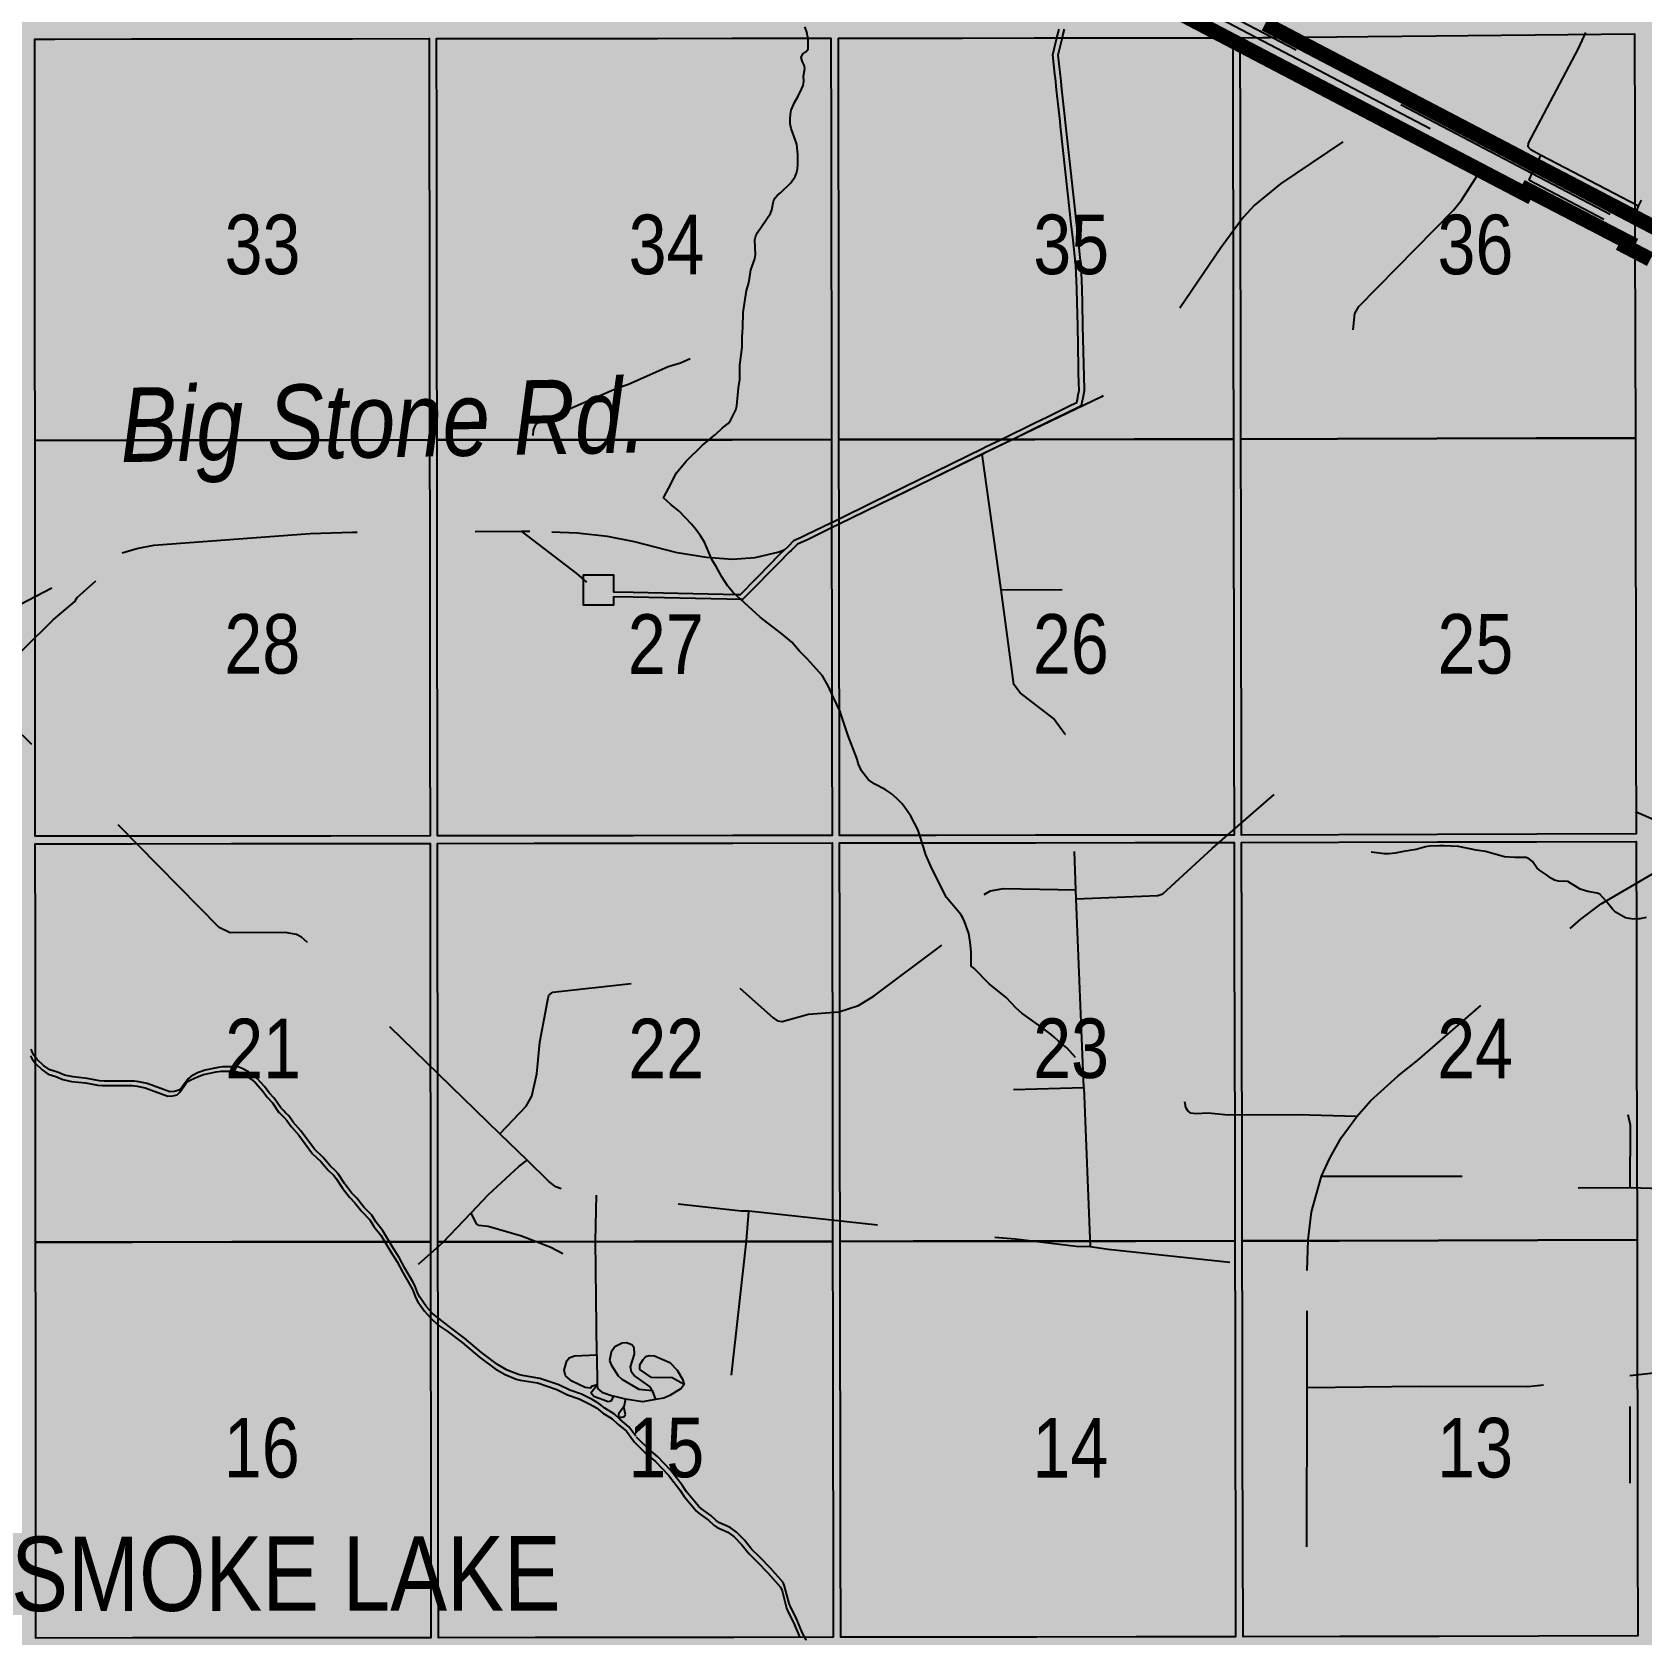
# Model space of a CAD drawing. Extents: x 403018 to 417191, y 6033193 to 6042673.
# Drawn here: x 414845.3 to 415061.7, y 6036727.6 to 6036943 of the extents above; entities that cross this region are included whole.
import ezdxf
from ezdxf.enums import TextEntityAlignment as Align

# ---------------------------------------------------------------- set-up
doc = ezdxf.new("R2010")
doc.units = 0
doc.header["$LTSCALE"] = 5
doc.linetypes.add('DASHED2', pattern=[9.525, 6.35, -3.175])
for name, color, linetype in [('L-TITLEDB-T', 4, 'Continuous'), ('Quarters', 8, 'Continuous'), ('RoadSeg', 57, 'DASHED2'), ('ROE', 35, 'Continuous'), ('ROUTE-MAP-HWY', 2, 'Continuous'), ('T-WATER', 160, 'Continuous'), ('T-WATER-H', 133, 'Continuous'), ('T-WATER-T', 170, 'Continuous')]:
    doc.layers.add(name, color=color, linetype=linetype)
doc.layers.add('ROUTE-MAP-BACKGROUND-H', color=7, linetype='Continuous', true_color=0xf0ebff)
doc.styles.add('120', font='ARIALN.TTF', dxfattribs={"height": 13})
doc.styles.add('80L', font='ARIALN.TTF', dxfattribs={"height": 10})
doc.styles.add('TXT', font='ARIALN.TTF', dxfattribs={"height": 0.2})

msp = doc.modelspace()

# ---------------------------------------------------------------- hatches: boundary and pattern name
at = {"layer": 'ROUTE-MAP-BACKGROUND-H'}
h = msp.add_hatch(color=256, dxfattribs=at)
h.dxf.hatch_style = 1
h.paths.add_polyline_path([(412923.423, 6037807.465), (416092.9, 6037807.465), (416092.9, 6035965.758), (412923.423, 6035965.758)])
at = {"layer": 'T-WATER-H'}
h = msp.add_hatch(color=256, dxfattribs=at)
h.dxf.hatch_style = 1
h.paths.add_polyline_path([(414935.276, 6036744.525), (414934.906, 6036744.851), (414933.26, 6036746.809), (414932.693, 6036747.717), (414931.138, 6036749.692), (414929.394, 6036751.501), (414928.214, 6036752.49), (414926.773, 6036753.935), (414926.442, 6036754.29), (414925.493, 6036755.567), (414924.334, 6036756.523), (414923.568, 6036757.241), (414922.255, 6036758.072), (414921.456, 6036758.702), (414920.579, 6036759.222), (414919.142, 6036759.92), (414917.568, 6036760.49), (414916.106, 6036761.194), (414913.544, 6036762.066), (414911.193, 6036762.435), (414910.655, 6036762.582), (414909.156, 6036763.176), (414907.824, 6036763.944), (414905.711, 6036765.536), (414903.393, 6036767.471), (414901.376, 6036769.014), (414899.127, 6036770.803), (414898.318, 6036771.698), (414897.403, 6036772.969), (414897.153, 6036773.454), (414896.729, 6036774.536), (414896.482, 6036775.02), (414895.403, 6036776.881), (414894.638, 6036778.332), (414893.771, 6036779.67), (414892.981, 6036781.02), (414892.442, 6036781.912), (414891.506, 6036783.096), (414890.933, 6036783.995), (414889.861, 6036785.094), (414888.943, 6036786.271), (414888.228, 6036787.024), (414887.281, 6036788.25), (414886.412, 6036789.553), (414886.084, 6036789.956), (414885.354, 6036790.649), (414884.363, 6036791.812), (414883.225, 6036792.86), (414881.4, 6036795.334), (414880.376, 6036796.522), (414879.778, 6036797.346), (414879.364, 6036797.769), (414879.103, 6036798.035), (414878.699, 6036798.42), (414877.814, 6036799.715), (414877.129, 6036800.451), (414876.531, 6036801.282), (414875.532, 6036802.379), (414875.174, 6036802.696), (414874.352, 6036803.279), (414873.439, 6036803.762), (414872.914, 6036803.924), (414872.341, 6036803.959), (414870.915, 6036803.95), (414870.269, 6036803.875), (414868.559, 6036803.481), (414867.517, 6036803.116), (414866.601, 6036802.641), (414866.246, 6036802.322), (414865.379, 6036801.109), (414864.999, 6036800.786), (414864.435, 6036800.637), (414863.78, 6036800.591), (414860.726, 6036801.707), (414859.609, 6036801.943), (414859.01, 6036802.036), (414854.98, 6036802.012), (414854.347, 6036802.064), (414852.663, 6036802.381), (414850.807, 6036802.583), (414849.638, 6036802.828), (414848.671, 6036803.223), (414847.641, 6036803.558), (414846.826, 6036804.129), (414845.956, 6036804.94), (414845.517, 6036805.521), (414845.289, 6036805.977), (414845.146, 6036806.309), (414844.948, 6036807.052), (414844.818, 6036807.718), (414844.625, 6036808.646), (414844.607, 6036809.98), (414844.524, 6036810.625), (414844.234, 6036811.778), (414843.872, 6036812.85), (414843.058, 6036814.905), (414842.081, 6036816.683), (414841.755, 6036817.088), (414840.251, 6036818.58), (414839.118, 6036819.577), (414838.42, 6036820.358), (414837.239, 6036821.353), (414836.392, 6036821.897), (414835.445, 6036822.346), (414834.899, 6036822.479), (414834.303, 6036822.558), (414833.632, 6036822.517), (414830.613, 6036821.988), (414828.997, 6036821.531), (414826.883, 6036820.777), (414825.078, 6036819.742), (414824.325, 6036819.087), (414823.002, 6036818.31), (414822.205, 6036817.746), (414821.055, 6036816.707), (414820.345, 6036815.964), (414818.803, 6036814.65), (414818.219, 6036814.073), (414817.071, 6036812.786), (414815.823, 6036811.185), (414814.831, 6036810.113), (414813.543, 6036808.482), (414813.079, 6036807.656), (414812.198, 6036806.331), (414809.778, 6036802.344), (414809.57, 6036801.882), (414809.158, 6036800.203), (414808.966, 6036799.716), (414808.271, 6036798.329), (414808.227, 6036798.178), (414808.133, 6036797.912), (414808.044, 6036797.645), (414807.223, 6036795.253), (414806.727, 6036794.287), (414806.103, 6036792.754), (414804.784, 6036789.285), (414804.334, 6036788.391), (414803.593, 6036786.369), (414802.747, 6036784.356), (414802.381, 6036782.685), (414801.843, 6036780.844), (414801.649, 6036779.943), (414801.539, 6036778.677), (414801.309, 6036777.541), (414801.069, 6036775.069), (414801.059, 6036774.384), (414801.129, 6036773.751), (414801.18, 6036773.606), (414801.583, 6036772.814), (414802.246, 6036772.056), (414802.981, 6036770.691), (414803.377, 6036770.417), (414803.882, 6036770.248), (414804.486, 6036770.16), (414806.34, 6036770.382), (414807.001, 6036770.373), (414807.461, 6036770.139), (414807.878, 6036769.838), (414808.179, 6036769.449), (414809.293, 6036767.707), (414810.476, 6036766.147), (414810.775, 6036765.764), (414811.479, 6036765.024), (414811.865, 6036764.698), (414812.185, 6036764.297), (414812.433, 6036763.865), (414812.601, 6036763.311), (414812.692, 6036762.678), (414812.769, 6036761.33), (414812.96, 6036760.814), (414813.202, 6036760.352), (414814.274, 6036758.669), (414815.26, 6036756.842), (414815.615, 6036755.788), (414816.009, 6036754.081), (414816.213, 6036753.537), (414816.464, 6036753.071), (414817.72, 6036751.553), (414817.97, 6036751.099), (414818.32, 6036750.186), (414818.33, 6036750.159), (414818.583, 6036749.587), (414818.991, 6036748.569), (414819.682, 6036746.435), (414819.836, 6036745.886), (414820.03, 6036744.679), (414820.086, 6036742.012), (414819.962, 6036740.794), (414819.86, 6036737.527), (414819.701, 6036736.347), (414819.62, 6036735.099), (414819.615, 6036732.421), (414819.791, 6036731.88), (414820.214, 6036730.892), (414820.46, 6036730.447), (414821.149, 6036729.725), (414821.921, 6036729.156), (414822.629, 6036728.469), (414823.829, 6036727.64), (414825.279, 6036726.638), (414826.329, 6036725.911), (414828.516, 6036724.564), (414830.806, 6036723.359), (414832.199, 6036722.712), (414832.682, 6036722.528), (414835.395, 6036721.779), (414836.889, 6036721.224), (414838.469, 6036720.789), (414839.443, 6036720.397), (414840.285, 6036719.857), (414840.535, 6036719.433), (414840.622, 6036718.803), (414840.715, 6036716.791), (414840.865, 6036715.502), (414841.233, 6036714.514), (414842.202, 6036712.716), (414842.836, 6036711.978), (414844.036, 6036711.05), (414844.881, 6036710.561), (414845.115, 6036710.458), (414846.121, 6036710.013), (414847.36, 6036709.616), (414848.489, 6036708.954), (414850.818, 6036707.894), (414852.398, 6036707.415), (414852.895, 6036707.182), (414854.531, 6036706.032), (414855.219, 6036705.356), (414856.374, 6036704.374), (414857.032, 6036703.643), (414857.426, 6036703.298), (414857.863, 6036703.017), (414859.285, 6036702.43), (414860.478, 6036702.232), (414861.162, 6036702.217), (414861.79, 6036702.284), (414866.314, 6036703.471), (414866.826, 6036703.709), (414867.616, 6036704.311), (414868.051, 6036704.574), (414868.54, 6036704.782), (414870.754, 6036705.523), (414871.22, 6036705.755), (414872.525, 6036706.657), (414873.378, 6036707.199), (414873.875, 6036707.418), (414874.979, 6036707.776), (414876.177, 6036708.028), (414876.801, 6036708.1), (414878.853, 6036708.209), (414881.008, 6036708.862), (414881.627, 6036708.97), (414882.271, 6036709.026), (414882.886, 6036708.983), (414883.933, 6036708.687), (414884.521, 6036708.583), (414885.136, 6036708.59), (414885.659, 6036708.797), (414887.981, 6036710.011), (414888.42, 6036710.278), (414889.638, 6036711.215), (414890.536, 6036711.741), (414891.044, 6036711.935), (414891.681, 6036712.02), (414892.988, 6036712.777), (414893.95, 6036713.202), (414894.848, 6036713.708), (414895.683, 6036714.257), (414896.051, 6036714.57), (414897.125, 6036715.691), (414897.56, 6036715.962), (414899.238, 6036716.759), (414899.52, 6036716.893), (414899.938, 6036717.214), (414900.241, 6036717.561), (414900.898, 6036718.312), (414901.194, 6036718.726), (414902.169, 6036720.545), (414902.388, 6036721.029), (414902.698, 6036722.089), (414902.928, 6036722.545), (414903.564, 6036723.306), (414903.929, 6036723.634), (414904.367, 6036723.928), (414904.863, 6036724.167), (414905.866, 6036724.542), (414908.78, 6036725.19), (414909.363, 6036725.346), (414910.414, 6036725.737), (414911.083, 6036725.774), (414911.685, 6036725.681), (414912.219, 6036725.504), (414912.694, 6036725.272), (414914.054, 6036724.449), (414915.239, 6036723.517), (414916.255, 6036722.446), (414916.635, 6036722.115), (414917.058, 6036721.849), (414920.136, 6036720.792), (414922.829, 6036719.997), (414923.031, 6036719.484), (414922.803, 6036719.023), (414921.381, 6036717.689), (414920.78, 6036716.902), (414920.313, 6036715.995), (414919.96, 6036714.994), (414919.803, 6036714.44), (414919.714, 6036713.2), (414919.805, 6036709.739), (414920.128, 6036705.697), (414920.283, 6036700.859), (414920.357, 6036700.174), (414920.386, 6036700.028), (414920.831, 6036697.777), (414921.69, 6036695.77), (414922.001, 6036695.401), (414922.827, 6036694.829), (414923.934, 6036694.232), (414924.652, 6036693.812), (414925.952, 6036692.296), (414926.689, 6036691.217), (414927.103, 6036690.69), (414927.464, 6036690.38), (414927.906, 6036690.112), (414929.927, 6036689.394), (414930.509, 6036689.28), (414931.117, 6036689.231), (414932.493, 6036689.285), (414933.12, 6036689.379), (414933.688, 6036689.513), (414935.288, 6036690.047), (414936.828, 6036690.717), (414937.75, 6036691.262), (414938.918, 6036692.184), (414941.142, 6036693.502), (414942.765, 6036694.063), (414944.588, 6036694.435), (414946.788, 6036695.164), (414947.211, 6036695.435), (414947.504, 6036695.861), (414948.265, 6036697.848), (414948.399, 6036698.385), (414948.421, 6036699.063), (414948.362, 6036699.725), (414948.31, 6036700.084), (414947.912, 6036702.811), (414947.981, 6036703.414), (414948.222, 6036703.853), (414948.588, 6036704.198), (414949.033, 6036704.471), (414949.475, 6036704.616), (414950.043, 6036704.621), (414950.625, 6036704.553), (414951.155, 6036704.418), (414953.391, 6036702.844), (414955.971, 6036701.007), (414957.382, 6036700.376), (414957.753, 6036700.103), (414958.528, 6036699.485), (414959.202, 6036698.756), (414960.339, 6036697.132), (414961.295, 6036696.003), (414962.361, 6036694.207), (414962.96, 6036693.373), (414963.688, 6036691.997), (414964.218, 6036691.143), (414964.645, 6036690.189), (414964.947, 6036689.284), (414965.103, 6036688.511), (414965.245, 6036686.504), (414965.343, 6036685.881), (414965.775, 6036684.255), (414966.543, 6036682.192), (414967.297, 6036680.769), (414967.973, 6036679.283), (414968.995, 6036677.45), (414969.566, 6036676.568), (414970.188, 6036675.777), (414970.695, 6036674.874), (414971.779, 6036673.339), (414972.12, 6036672.855), (414973.512, 6036671.462), (414973.862, 6036671.13), (414974.68, 6036670.562), (414975.036, 6036670.236), (414976.6, 6036668.361), (414977.979, 6036666.958), (414978.279, 6036666.566), (414978.998, 6036665.93), (414979.476, 6036665.008), (414980.285, 6036662.277), (414980.781, 6036661.055), (414980.781, 6036661.055), (414981.072, 6036661.615), (414980.893, 6036662.037), (414980.653, 6036662.593), (414979.875, 6036665.354), (414979.387, 6036666.262), (414979.1, 6036666.673), (414978.424, 6036667.364), (414977.979, 6036667.615), (414977.639, 6036667.953), (414976.741, 6036669.138), (414975.09, 6036670.924), (414973.917, 6036671.784), (414972.861, 6036672.813), (414972.513, 6036673.339), (414971.219, 6036675.381), (414970.231, 6036677.188), (414968.786, 6036679.171), (414968.192, 6036680.723), (414967.47, 6036682.086), (414966.265, 6036685.197), (414966.14, 6036685.793), (414965.936, 6036689.021), (414965.762, 6036689.649), (414965.564, 6036690.133), (414965.328, 6036690.597), (414964.291, 6036692.258), (414963.86, 6036693.176), (414962.474, 6036695.205), (414961.724, 6036696.626), (414960.328, 6036698.759), (414960.033, 6036699.151), (414959.316, 6036699.839), (414959.003, 6036700.106), (414958.53, 6036700.466), (414957.253, 6036701.232), (414956.874, 6036701.523), (414955.549, 6036702.225), (414954.395, 6036703.003), (414953.54, 6036703.61), (414953.388, 6036703.824), (414953.034, 6036704.481), (414952.842, 6036704.997), (414952.783, 6036705.76), (414953.038, 6036707.049), (414953.379, 6036707.564), (414953.939, 6036708.41), (414954.381, 6036708.97), (414954.981, 6036709.588), (414955.57, 6036710.363), (414956.301, 6036711.105), (414956.596, 6036711.488), (414957.162, 6036712.982), (414957.656, 6036713.868), (414957.716, 6036714.483), (414957.522, 6036715.014), (414956.725, 6036716.394), (414955.853, 6036717.644), (414955.058, 6036718.967), (414954.354, 6036719.931), (414953.843, 6036720.572), (414953.347, 6036721.093), (414951.569, 6036723.405), (414951.044, 6036724.383), (414950.708, 6036724.723), (414950.428, 6036725.118), (414950.198, 6036725.572), (414949.325, 6036726.898), (414948.819, 6036727.882), (414947.997, 6036729.862), (414947.273, 6036731.259), (414947.063, 6036731.822), (414946.447, 6036734.136), (414946.228, 6036734.615), (414944.525, 6036736.552), (414943.106, 6036738.038), (414942.009, 6036739.095), (414941.043, 6036740.323), (414939.995, 6036741.41), (414939.13, 6036742.022), (414937.701, 6036742.647), (414937.245, 6036742.947), (414936.529, 6036743.612)])

# ---------------------------------------------------------------- linework, layer by layer
at = {"layer": 'Quarters'}
for points in [[(415020.795, 6036888.36), (415007.788, 6036888.325), (415007.765, 6036901.714), (415007.741, 6036915.104), (415007.718, 6036928.694), (415007.695, 6036942.285), (415010.724, 6036942.314), (415011.728, 6036942.323), (415020.696, 6036942.408), (415024.845, 6036942.447), (415034.032, 6036942.534), (415038.3, 6036942.574), (415047.367, 6036942.659), (415051.753, 6036942.701), (415060.703, 6036942.785), (415060.732, 6036929.017), (415060.761, 6036915.249), (415060.79, 6036901.859), (415060.818, 6036888.47), (415047.477, 6036888.433), (415034.136, 6036888.397), (415020.795, 6036888.36)], [(414858.679, 6036888.168), (414845.668, 6036888.154), (414845.657, 6036901.543), (414845.647, 6036914.932), (414845.637, 6036928.519), (414845.627, 6036942.106), (414847.318, 6036942.108), (414848.322, 6036942.109), (414858.633, 6036942.119), (414861.437, 6036942.122), (414871.975, 6036942.133), (414874.887, 6036942.136), (414885.317, 6036942.147), (414888.337, 6036942.15), (414898.659, 6036942.161), (414898.673, 6036928.574), (414898.688, 6036914.987), (414898.702, 6036901.598), (414898.717, 6036888.208), (414885.371, 6036888.195), (414872.025, 6036888.181), (414858.679, 6036888.168)], [(414952.731, 6036901.654), (414952.75, 6036888.265), (414939.409, 6036888.251), (414926.068, 6036888.236), (414912.727, 6036888.223), (414899.721, 6036888.209), (414899.707, 6036901.599), (414899.692, 6036914.988), (414899.678, 6036928.575), (414899.663, 6036942.162), (414901.786, 6036942.164), (414902.791, 6036942.165), (414912.665, 6036942.176), (414915.906, 6036942.179), (414926.001, 6036942.19), (414929.356, 6036942.193), (414939.338, 6036942.204), (414942.806, 6036942.208), (414952.674, 6036942.218), (414952.693, 6036928.631), (414952.712, 6036915.044), (414952.731, 6036901.654)], [(415006.761, 6036901.711), (415006.784, 6036888.322), (414993.443, 6036888.308), (414980.102, 6036888.294), (414966.761, 6036888.28), (414953.755, 6036888.266), (414953.735, 6036901.655), (414953.716, 6036915.045), (414953.698, 6036928.632), (414953.679, 6036942.219), (414956.256, 6036942.222), (414957.26, 6036942.223), (414966.68, 6036942.233), (414970.375, 6036942.237), (414980.017, 6036942.247), (414983.825, 6036942.251), (414993.354, 6036942.262), (414997.274, 6036942.266), (415006.69, 6036942.276), (415006.714, 6036928.688), (415006.737, 6036915.101), (415006.761, 6036901.711)], [(414898.76, 6036848.04), (414898.774, 6036834.986), (414885.424, 6036834.973), (414872.073, 6036834.96), (414858.723, 6036834.947), (414845.708, 6036834.934), (414845.698, 6036847.988), (414845.688, 6036861.377), (414845.678, 6036874.766), (414845.668, 6036888.154), (414858.679, 6036888.168), (414872.025, 6036888.181), (414885.371, 6036888.195), (414898.717, 6036888.208), (414898.731, 6036874.819), (414898.745, 6036861.43), (414898.76, 6036848.04)], [(414952.807, 6036848.096), (414952.826, 6036835.042), (414948.52, 6036835.037), (414939.48, 6036835.028), (414926.134, 6036835.014), (414912.789, 6036835), (414899.778, 6036834.987), (414899.764, 6036848.041), (414899.75, 6036861.431), (414899.735, 6036874.82), (414899.721, 6036888.209), (414912.727, 6036888.223), (414926.068, 6036888.236), (414939.409, 6036888.251), (414952.75, 6036888.265), (414952.769, 6036874.875), (414952.788, 6036861.486), (414952.807, 6036848.096)], [(415006.855, 6036848.153), (415006.878, 6036835.099), (414993.532, 6036835.085), (414980.187, 6036835.071), (414966.841, 6036835.056), (414953.83, 6036835.043), (414953.811, 6036848.097), (414953.792, 6036861.487), (414953.773, 6036874.876), (414953.755, 6036888.266), (414966.761, 6036888.28), (414980.102, 6036888.294), (414993.443, 6036888.308), (415006.784, 6036888.322), (415006.808, 6036874.932), (415006.831, 6036861.543), (415006.855, 6036848.153)], [(415020.893, 6036835.137), (415007.882, 6036835.101), (415007.859, 6036848.156), (415007.836, 6036861.546), (415007.812, 6036874.935), (415007.788, 6036888.325), (415020.795, 6036888.36), (415034.136, 6036888.397), (415047.477, 6036888.433), (415060.818, 6036888.47), (415060.846, 6036875.08), (415060.875, 6036861.69), (415060.903, 6036848.301), (415060.93, 6036835.246), (415047.585, 6036835.21), (415034.239, 6036835.173), (415020.893, 6036835.137)], [(414898.818, 6036793.814), (414898.832, 6036780.425), (414885.478, 6036780.412), (414872.123, 6036780.399), (414858.769, 6036780.386), (414845.749, 6036780.374), (414845.739, 6036793.763), (414845.729, 6036807.152), (414845.719, 6036820.541), (414845.709, 6036833.929), (414858.724, 6036833.942), (414872.074, 6036833.955), (414885.425, 6036833.969), (414898.775, 6036833.982), (414898.789, 6036820.593), (414898.804, 6036807.203), (414898.818, 6036793.814)], [(414952.884, 6036793.869), (414952.903, 6036780.48), (414939.553, 6036780.466), (414926.202, 6036780.452), (414912.852, 6036780.439), (414899.837, 6036780.426), (414899.822, 6036793.815), (414899.808, 6036807.204), (414899.793, 6036820.594), (414899.779, 6036833.983), (414912.79, 6036833.996), (414926.135, 6036834.009), (414939.481, 6036834.023), (414952.827, 6036834.037), (414952.846, 6036820.648), (414952.865, 6036807.259), (414952.884, 6036793.869)], [(415006.951, 6036793.926), (415006.974, 6036780.536), (414993.624, 6036780.522), (414980.273, 6036780.508), (414966.923, 6036780.494), (414963.714, 6036780.49), (414953.907, 6036780.481), (414953.888, 6036793.87), (414953.869, 6036807.26), (414953.85, 6036820.649), (414953.831, 6036834.039), (414966.842, 6036834.052), (414980.188, 6036834.066), (414993.534, 6036834.08), (415006.88, 6036834.094), (415006.903, 6036820.705), (415006.927, 6036807.315), (415006.951, 6036793.926)], [(415020.994, 6036780.574), (415007.979, 6036780.539), (415007.955, 6036793.928), (415007.931, 6036807.318), (415007.908, 6036820.708), (415007.884, 6036834.097), (415020.895, 6036834.133), (415034.241, 6036834.169), (415047.587, 6036834.205), (415060.932, 6036834.242), (415060.961, 6036820.852), (415060.989, 6036807.462), (415061.017, 6036794.073), (415061.046, 6036780.683), (415047.695, 6036780.647), (415034.345, 6036780.611), (415020.994, 6036780.574)], [(415007.045, 6036740.368), (415007.068, 6036727.313), (414993.713, 6036727.299), (414980.358, 6036727.285), (414967.003, 6036727.271), (414953.983, 6036727.258), (414953.964, 6036740.312), (414953.945, 6036753.702), (414953.926, 6036767.091), (414953.907, 6036780.481), (414963.714, 6036780.49), (414966.923, 6036780.494), (414980.273, 6036780.508), (414993.624, 6036780.522), (415006.974, 6036780.536), (415006.998, 6036767.147), (415007.022, 6036753.757), (415007.045, 6036740.368)], [(415021.093, 6036727.351), (415008.073, 6036727.316), (415008.05, 6036740.37), (415008.026, 6036753.76), (415008.002, 6036767.149), (415007.979, 6036780.539), (415020.994, 6036780.574), (415034.345, 6036780.611), (415047.695, 6036780.647), (415061.046, 6036780.683), (415061.074, 6036767.294), (415061.102, 6036753.904), (415061.13, 6036740.514), (415061.158, 6036727.46), (415047.803, 6036727.423), (415034.448, 6036727.387), (415021.093, 6036727.351)], [(414898.875, 6036740.256), (414898.889, 6036727.202), (414885.531, 6036727.19), (414872.172, 6036727.178), (414858.813, 6036727.165), (414845.79, 6036727.153), (414845.78, 6036740.207), (414845.77, 6036753.596), (414845.76, 6036766.985), (414845.749, 6036780.374), (414858.769, 6036780.386), (414872.123, 6036780.399), (414885.478, 6036780.412), (414898.832, 6036780.425), (414898.847, 6036767.035), (414898.861, 6036753.646), (414898.875, 6036740.256)], [(414952.96, 6036740.311), (414952.979, 6036727.257), (414939.623, 6036727.243), (414926.268, 6036727.229), (414912.914, 6036727.216), (414899.894, 6036727.203), (414899.88, 6036740.258), (414899.865, 6036753.647), (414899.851, 6036767.036), (414899.837, 6036780.426), (414912.852, 6036780.439), (414926.202, 6036780.452), (414939.553, 6036780.466), (414952.903, 6036780.48), (414952.922, 6036767.09), (414952.941, 6036753.701), (414952.96, 6036740.311)]]:
    msp.add_lwpolyline(points, close=True, dxfattribs=at)
at = {"layer": 'RoadSeg'}
for p, q in [((415061.235, 6036919.662), (415061.667, 6036920.427)), ((414975.554, 6036868.046), (414972.99, 6036886.295)), ((414925.037, 6036759.289), (414923.439, 6036759.655))]:
    msp.add_line(p, q, dxfattribs=at)
at = {"layer": 'RoadSeg', "flags": 128}
for points in [[(414864.036, 6037096.554), (414904.33, 6037032.656), (414905.654, 6037033.483), (414909.105, 6037028.005), (414909.639, 6037027.179), (414910.197, 6037026.357), (414910.873, 6037025.431), (414911.656, 6037024.463), (414912.379, 6037023.619), (414913.205, 6037022.74), (414914.177, 6037021.796), (414915.208, 6037020.814), (414975.961, 6036962.752), (414976.814, 6036961.952), (414977.584, 6036961.247), (414978.321, 6036960.62), (414979.082, 6036960.023), (414979.87, 6036959.452), (414980.805, 6036958.826), (414981.655, 6036958.295), (414982.52, 6036957.791), (414983.652, 6036957.177), (414984.564, 6036956.691), (414987.946, 6036954.923), (415046.924, 6036924.071), (415136.434, 6036877.336), (415152.378, 6036868.95), (415185.66, 6036851.558), (415192.405, 6036848.032), (415193.279, 6036847.572), (415194.098, 6036847.123), (415194.829, 6036846.695), (415195.652, 6036846.188), (415196.501, 6036845.641), (415264.19, 6036800.73), (415263.34, 6036799.341), (415276.432, 6036790.655), (415275.853, 6036789.858)], [(414831.034, 6037049.084), (414830.799, 6037050.231), (414831.065, 6037056.558), (414830.932, 6037058.922), (414827.735, 6037065.549), (414826.902, 6037066.614), (414825.87, 6037067.48), (414818.777, 6037072.209), (414815.98, 6037074.939), (414815.514, 6037075.672), (414813.816, 6037081), (414811.851, 6037085.295), (414813.816, 6037081), (414815.514, 6037075.672), (414815.98, 6037074.939), (414818.777, 6037072.209), (414825.87, 6037067.48), (414826.902, 6037066.614), (414827.735, 6037065.549), (414830.932, 6037058.922), (414831.065, 6037056.558), (414830.799, 6037050.231), (414831.065, 6037048.932), (414831.897, 6037047.467), (414840.322, 6037035.079), (414843.22, 6037031.283), (414844.552, 6037030.251), (414845.883, 6037029.718), (414847.082, 6037029.818), (414849.18, 6037030.317), (414850.446, 6037030.184), (414853.775, 6037028.286), (414855.074, 6037027.953), (414877.152, 6037028.386), (414877.752, 6037028.785), (414878.185, 6037029.385), (414884.445, 6037043.937), (414886.31, 6037047.666), (414886.743, 6037048.866), (414887.076, 6037051.03), (414887.409, 6037052.029), (414887.742, 6037052.595), (414888.541, 6037052.928), (414889.44, 6037052.595), (414890.472, 6037051.329), (414902.427, 6037032.315), (414902.893, 6037032.016), (414903.559, 6037032.149), (414904.33, 6037032.656), (414906.818, 6037028.688), (414907.501, 6037027.631), (414908.177, 6037026.633), (414908.941, 6037025.548), (414909.635, 6037024.622), (414910.444, 6037023.614), (414911.279, 6037022.63), (414912.061, 6037021.767), (414912.953, 6037020.844), (414913.905, 6037019.901), (414914.847, 6037018.994), (414970.985, 6036965.34), (414971.914, 6036964.462), (414972.748, 6036963.688), (414973.641, 6036962.886), (414974.517, 6036962.134), (414975.432, 6036961.387), (414976.361, 6036960.662), (414977.339, 6036959.932), (414978.21, 6036959.316), (414979.229, 6036958.636), (414980.256, 6036957.985), (414981.479, 6036957.242), (414982.639, 6036956.588), (414983.756, 6036955.99), (414984.884, 6036955.393), (414987.459, 6036954.045), (415046.482, 6036923.161), (415045.817, 6036921.893), (415046.316, 6036921.526), (415058.571, 6036915.033)], [(415048.081, 6036926.488), (415046.749, 6036927.22), (415046.416, 6036927.62), (415046.449, 6036928.119), (415053.176, 6036940.84), (415054.142, 6036942.971)], [(415022.873, 6036903.012), (415023.106, 6036905.209), (415023.639, 6036906.142), (415036.36, 6036919.095), (415037.458, 6036920.427), (415039.689, 6036923.924), (415027.935, 6036930.051), (415027.002, 6036930.317), (415025.537, 6036930.417), (415023.739, 6036929.818), (415013.116, 6036922.625), (415009.619, 6036919.794), (415008.088, 6036918.096), (415005.091, 6036914.034), (414994.635, 6036898.649), (414993.169, 6036896.918), (414992.304, 6036896.152), (414991.371, 6036895.386), (414989.04, 6036894.02), (414972.99, 6036886.295), (414948.048, 6036874.007), (414945.684, 6036873.108), (414942.453, 6036872.375), (414939.456, 6036872.142), (414935.96, 6036872.409), (414931.997, 6036873.041), (414926.27, 6036874.507), (414922.64, 6036875.239), (414918.544, 6036875.672), (414912.184, 6036875.938), (414912.017, 6036877.204), (414912.051, 6036879.302), (414912.384, 6036885.829), (414912.683, 6036889.525), (414912.983, 6036890.291), (414913.482, 6036890.657), (414923.872, 6036895.186), (414925.437, 6036895.719), (414930.799, 6036898.083), (414932.43, 6036898.582), (414933.762, 6036899.182)], [(415060.635, 6036917.897), (415061.235, 6036919.662), (415048.081, 6036926.488), (415047.548, 6036925.256), (415046.924, 6036924.071), (415046.482, 6036923.161), (415151.978, 6036868.036), (415152.378, 6036868.95), (415152.791, 6036869.628), (415152.988, 6036869.981), (415153.285, 6036870.557), (415154.353, 6036872.651), (415155.316, 6036874.485), (415158.112, 6036872.994), (415159.52, 6036872.278), (415163.255, 6036870.286), (415169.238, 6036867.16), (415170.996, 6036866.237), (415170.889, 6036866.062), (415169.945, 6036864.288), (415169.067, 6036862.743), (415168.871, 6036862.436), (415161.256, 6036866.438), (415157.572, 6036868.352), (415153.659, 6036870.384), (415153.285, 6036870.557), (415152.936, 6036870.694), (415152.51, 6036870.882), (415152.301, 6036870.987), (415152.008, 6036871.171)], [(415039.689, 6036923.924), (415043.885, 6036921.759), (415044.917, 6036921.36), (415045.35, 6036921.46), (415045.817, 6036921.893)], [(414857.405, 6036873.041), (414859.37, 6036873.641), (414861.634, 6036874.074), (414882.647, 6036875.639), (414888.341, 6036875.805), (414911.085, 6036875.939), (414912.184, 6036875.938)], [(414919.843, 6036869.079), (414918.511, 6036870.277), (414911.085, 6036875.939)], [(414939.323, 6036762.485), (414941.321, 6036780.567), (414941.621, 6036784.563), (414940.622, 6036784.563), (414921.141, 6036786.695), (414917.212, 6036787.261), (414915.68, 6036787.794), (414914.748, 6036788.526), (414911.851, 6036791.39), (414908.154, 6036794.92), (414889.773, 6036812.835), (414882.58, 6036820.461), (414881.481, 6036821.36), (414880.815, 6036821.726), (414879.317, 6036821.992), (414871.891, 6036821.959), (414870.425, 6036822.692), (414854.908, 6036838.443), (414853.276, 6036840.008), (414849.58, 6036843.005), (414838.125, 6036854.227), (414848.115, 6036864.017), (414851.012, 6036866.515), (414851.345, 6036867.047), (414857.072, 6036872.209), (414857.405, 6036873.041), (414854.908, 6036871.909), (414831.398, 6036859.688), (414814.715, 6036851.363), (414796.832, 6036843.671), (414794.735, 6036842.638), (414792.437, 6036841.207), (414775.587, 6036830.551), (414771.058, 6036827.787), (414770.559, 6036827.72), (414761.834, 6036822.159), (414756.44, 6036818.196), (414749.347, 6036812.569), (414747.515, 6036810.87), (414739.89, 6036805.01), (414730.699, 6036798.05), (414728.268, 6036795.786), (414725.371, 6036792.122), (414719.577, 6036783.964), (414717.279, 6036781.566), (414706.556, 6036773.041), (414699.23, 6036767.414), (414697.332, 6036766.182), (414694.968, 6036765.216), (414691.272, 6036764.184), (414681.848, 6036761.919), (414678.185, 6036760.887), (414667.262, 6036758.523), (414665.864, 6036757.99), (414665.231, 6036757.857), (414663.333, 6036756.957), (414660.935, 6036754.66), (414659.803, 6036753.328), (414656.573, 6036749.165), (414655.607, 6036747.467), (414650.579, 6036733.481), (414649.547, 6036728.686), (414649.014, 6036723.791), (414644.951, 6036708.107), (414643.752, 6036704.743), (414642.321, 6036702.545), (414639.723, 6036700.081), (414622.507, 6036687.061), (414618.578, 6036683.864), (414617.212, 6036682.599), (414616.047, 6036681.167), (414615.448, 6036680.201), (414614.682, 6036678.436), (414609.287, 6036661.653), (414608.088, 6036659.189), (414606.057, 6036656.925), (414605.358, 6036656.392), (414601.794, 6036654.327), (414599.697, 6036653.295), (414592.704, 6036649.232), (414585.511, 6036645.436), (414582.314, 6036643.405), (414579.55, 6036640.707), (414579.284, 6036640.641), (414578.451, 6036639.575), (414576.187, 6036637.677), (414575.354, 6036636.678), (414572.69, 6036636.678)], [(414986.676, 6036801.147), (414985.644, 6036826.521), (414985.577, 6036827.753), (414984.911, 6036846.768), (414984.178, 6036848.633), (414982.613, 6036850.764), (414978.118, 6036854.227), (414977.252, 6036855.359), (414975.554, 6036868.046), (414983.779, 6036868.113)], [(414985.644, 6036826.521), (414996.633, 6036826.988), (414997.298, 6036827.221), (415003.925, 6036833.315), (415016.38, 6036844.104), (415017.012, 6036844.37)], [(415018.644, 6036789.225), (415019.743, 6036791.656), (415021.275, 6036794.387), (415023.372, 6036797.284), (415025.204, 6036799.382), (415028.934, 6036802.712), (415031.531, 6036804.81), (415053.476, 6036823.791), (415056.206, 6036825.855), (415070.192, 6036834.014), (415066.063, 6036835.945), (415056.273, 6036840.174), (415055.141, 6036840.541), (415054.375, 6036840.607), (415053.276, 6036840.374), (415049.08, 6036838.376)], [(414973.256, 6036827.121), (414974.122, 6036827.62), (414975.887, 6036827.92), (414985.577, 6036827.753)], [(414908.154, 6036794.92), (414911.684, 6036798.649), (414912.483, 6036800.014), (414913.116, 6036803.012), (414913.549, 6036807.274), (414914.548, 6036812.735), (414914.748, 6036813.568), (414915.281, 6036814), (414932.364, 6036815.832), (414934.828, 6036816.431), (414936.193, 6036817.131), (414936.926, 6036817.297), (414938.091, 6036816.598), (414944.884, 6036810.537), (414945.484, 6036810.138), (414946.116, 6036810.038), (414949.646, 6036811.037), (414953.742, 6036811.337), (414956.373, 6036812.202), (414958.471, 6036813.468), (414967.595, 6036820.294)], [(414977.219, 6036800.914), (414986.676, 6036801.147), (414987.508, 6036779.735)], [(415023.372, 6036797.284), (415015.414, 6036797.484), (415006.056, 6036797.451), (415003.393, 6036797.717), (415001.728, 6036797.617), (415001.062, 6036797.717), (415000.662, 6036798.05), (415000.395, 6036798.483), (415000.262, 6036799.249)], [(415060.136, 6036787.727), (415060.169, 6036796.085), (415059.869, 6036797.484)], [(415060.069, 6036762.452), (415066.496, 6036763.185), (415068.894, 6036763.318), (415071.125, 6036763.218), (415072.057, 6036762.985), (415073.256, 6036763.385), (415074.288, 6036764.317), (415096.1, 6036793.021), (415097.199, 6036794.387), (415098.031, 6036795.053), (415099.796, 6036795.286), (415112.417, 6036795.319), (415114.415, 6036795.153), (415125.404, 6036788.926), (415126.503, 6036788.526), (415127.901, 6036788.293), (415128.201, 6036788.06)], [(414897.232, 6036777.404), (414900.495, 6036780.334), (414904.292, 6036784.33), (414906.656, 6036786.794), (414910.719, 6036790.557), (414911.851, 6036791.39)], [(415016.679, 6036776.571), (415016.846, 6036780.7), (415017.279, 6036784.43), (415018.644, 6036789.225), (415020.176, 6036789.225), (415042.82, 6036789.259), (415043.519, 6036789.159), (415046.316, 6036787.993), (415047.282, 6036787.793), (415052.776, 6036787.66), (415060.136, 6036787.727), (415064.365, 6036787.594), (415066.463, 6036787.76), (415071.391, 6036787.593), (415072.59, 6036788.925), (415072.756, 6036789.359), (415072.723, 6036790.058)], [(414921.208, 6036765.249), (414921.041, 6036780.534), (414921.141, 6036786.695)], [(414916.646, 6036778.802), (414915.014, 6036779.635), (414911.052, 6036781.167), (414906.589, 6036782.499), (414905.324, 6036782.599), (414905.024, 6036782.832), (414904.292, 6036784.33)], [(415003.659, 6036698.25), (415009.953, 6036703.311), (415010.652, 6036704.077), (415011.917, 6036706.541), (415012.783, 6036707.54), (415013.449, 6036708.007), (415016.712, 6036709.305), (415016.579, 6036714.4), (415016.713, 6036760.854), (415016.679, 6036776.571), (414989.939, 6036779.369), (414987.508, 6036779.735), (414985.644, 6036779.801), (414977.452, 6036780.767), (414970.359, 6036781.4), (414941.621, 6036784.563)], [(414928.634, 6036760.454), (414928.368, 6036760.92), (414926.203, 6036762.452), (414925.87, 6036762.885), (414925.737, 6036763.617), (414926.27, 6036765.316), (414926.236, 6036766.148), (414925.903, 6036766.581), (414925.204, 6036766.848), (414924.605, 6036766.814), (414923.606, 6036766.315), (414923.106, 6036765.583), (414922.906, 6036764.483), (414923.106, 6036763.884), (414924.072, 6036762.419), (414924.538, 6036761.953), (414926.836, 6036760.621), (414928.634, 6036760.454), (414929.067, 6036759.222)], [(414932.93, 6036761.22), (414931.331, 6036762.119), (414928.567, 6036762.186), (414927.002, 6036763.251), (414927.002, 6036763.884), (414927.435, 6036764.617), (414927.801, 6036764.983), (414928.234, 6036765.149), (414928.967, 6036765.116), (414931.032, 6036764.217), (414931.997, 6036763.151), (414932.73, 6036761.953), (414932.93, 6036761.22), (414932.53, 6036760.721), (414931.032, 6036759.755), (414930.199, 6036759.389), (414929.067, 6036759.222), (414927.335, 6036758.889), (414925.037, 6036759.289), (414924.838, 6036758.223), (414924.105, 6036757.291), (414924.105, 6036756.958), (414924.438, 6036756.791), (414924.871, 6036756.924), (414925.038, 6036757.224), (414924.838, 6036758.223)], [(415016.713, 6036760.854), (415031.864, 6036761.02), (415046.383, 6036760.954), (415060.069, 6036762.452), (415060.069, 6036747.966)]]:
    msp.add_lwpolyline(points, dxfattribs=at)
msp.add_lwpolyline([(414921.241, 6036761.187), (414920.487, 6036760.99), (414920.331, 6036760.729), (414919.615, 6036760.833), (414917.845, 6036761.686), (414916.979, 6036762.419), (414916.813, 6036763.152), (414917.179, 6036764.417), (414917.479, 6036764.816), (414918.178, 6036765.116), (414921.208, 6036765.249), (414921.241, 6036761.187), (414921.308, 6036760.687), (414921.874, 6036760.221), (414923.439, 6036759.655), (414923.073, 6036758.989), (414922.74, 6036758.922), (414920.775, 6036759.622), (414920.373, 6036760.123)], close=True, dxfattribs=at)
at = {"layer": 'ROE'}
msp.add_lwpolyline([(414984.03, 6036943.448), (414983.824, 6036942.598), (414983.74, 6036942.251), (414983.186, 6036939.958), (414983.567, 6036936.457), (414983.632, 6036935.861), (414983.686, 6036935.365), (414985.408, 6036919.567), (414985.504, 6036918.681), (414985.897, 6036915.078), (414986.156, 6036912.702), (414986.247, 6036911.864), (414986.266, 6036911.691), (414986.267, 6036911.664), (414986.31, 6036910.724), (414986.325, 6036910.392), (414986.349, 6036909.885), (414986.371, 6036909.385), (414986.374, 6036909.319), (414986.397, 6036908.817), (414986.421, 6036907.818), (414986.432, 6036907.318), (414986.446, 6036906.651), (414986.515, 6036903.552), (414986.707, 6036895.017), (414986.711, 6036894.834), (414986.615, 6036894.34), (414986.52, 6036893.849), (414986.48, 6036893.643), (414986.451, 6036893.486), (414986.406, 6036893.255), (414986.313, 6036892.779), (414985.931, 6036892.591), (414980.1, 6036889.743), (414977.127, 6036888.29), (414973.575, 6036886.555), (414973.26, 6036886.401), (414953.771, 6036876.879), (414952.767, 6036876.388), (414949.606, 6036874.844), (414948.155, 6036874.197), (414947.306, 6036873.36), (414947.061, 6036873.119), (414946.747, 6036872.81), (414946.669, 6036872.732), (414946.292, 6036872.349), (414946.238, 6036872.294), (414946.238, 6036872.294), (414940.798, 6036866.754), (414926.094, 6036867.075), (414923.46, 6036867.132), (414923.46, 6036866.882), (414923.461, 6036866.014), (414919.851, 6036866.01), (414919.404, 6036866.009), (414919.402, 6036866.65), (414919.402, 6036867.527), (414919.401, 6036868.049), (414919.4, 6036869.133), (414919.399, 6036869.984), (414919.399, 6036870.066), (414921.936, 6036870.069), (414923.46, 6036870.071), (414923.459, 6036869.058), (414923.459, 6036867.802), (414926.093, 6036867.744), (414940.182, 6036867.432), (414940.523, 6036867.424), (414944.741, 6036871.758), (414944.823, 6036871.842), (414945.065, 6036872.091), (414945.138, 6036872.166), (414945.867, 6036872.884), (414946.901, 6036873.902), (414947.736, 6036874.727), (414947.756, 6036874.739), (414948.043, 6036874.865), (414948.338, 6036874.99), (414948.397, 6036875.017), (414948.416, 6036875.026), (414949.316, 6036875.442), (414952.766, 6036877.097), (414953.07, 6036877.242), (414953.77, 6036877.592), (414958.205, 6036879.81), (414973.157, 6036887.121), (414973.472, 6036887.275), (414975.545, 6036888.289), (414980.098, 6036890.515), (414981.78, 6036891.337), (414982.229, 6036891.557), (414985.01, 6036892.917), (414985.722, 6036893.268), (414985.808, 6036893.697), (414985.855, 6036893.934), (414985.862, 6036893.968), (414985.878, 6036894.047), (414985.908, 6036894.197), (414985.928, 6036894.296), (414986.003, 6036894.669), (414986.029, 6036894.801), (414985.968, 6036897.132), (414985.967, 6036897.188), (414985.943, 6036898.118), (414985.942, 6036898.173), (414985.935, 6036898.758), (414985.919, 6036899.952), (414985.896, 6036901.769), (414985.885, 6036902.651), (414985.882, 6036902.865), (414985.882, 6036902.887), (414985.864, 6036903.535), (414985.783, 6036906.675), (414985.765, 6036907.342), (414985.752, 6036907.843), (414985.727, 6036908.795), (414985.725, 6036908.841), (414985.702, 6036909.344), (414985.679, 6036909.858), (414985.656, 6036910.365), (414985.641, 6036910.697), (414985.598, 6036911.639), (414985.223, 6036915.078), (414984.945, 6036917.625), (414984.849, 6036918.511), (414983.552, 6036930.411), (414983.48, 6036931.073), (414983.02, 6036935.293), (414982.966, 6036935.788), (414982.901, 6036936.383), (414982.858, 6036936.782), (414982.79, 6036937.403), (414982.507, 6036940.002), (414983.051, 6036942.251), (414983.339, 6036943.442)], dxfattribs=at)
at = {"layer": 'ROUTE-MAP-HWY', "const_width": 2}
for points in [[(415062.841, 6036912.487), (415061.77, 6036913.046), (415060.765, 6036913.571), (415060.219, 6036913.856), (415059.548, 6036914.206), (415059.86, 6036914.806), (415059.016, 6036915.244), (415046.899, 6036921.53), (415046.342, 6036921.819), (415046.033, 6036921.265), (415044.129, 6036922.261), (415043.684, 6036922.494), (415042.909, 6036922.899), (415042.466, 6036923.131), (415034.061, 6036927.529), (415030.395, 6036929.447), (415025.329, 6036932.096), (415025.105, 6036932.214), (415020.769, 6036934.481), (415020.576, 6036934.582), (415014.213, 6036937.91), (415007.696, 6036941.318), (415006.691, 6036941.844), (415005.868, 6036942.275), (415003.295, 6036943.62), (414999.693, 6036945.504)], [(415011.044, 6036944.147), (415011.725, 6036943.79), (415011.916, 6036943.691), (415014.481, 6036942.349), (415016.094, 6036941.506), (415032.341, 6036933.009), (415034.052, 6036932.113), (415043.807, 6036927.009), (415044.338, 6036926.73), (415044.784, 6036926.498), (415045.074, 6036926.344), (415045.666, 6036926.03), (415046.108, 6036925.796), (415046.314, 6036925.687), (415046.496, 6036925.59), (415046.684, 6036925.49), (415046.781, 6036925.439), (415047.038, 6036925.303), (415047.153, 6036925.244), (415047.939, 6036924.844), (415048.473, 6036924.567), (415048.473, 6036924.567), (415056.038, 6036920.617), (415056.215, 6036920.524), (415059.778, 6036918.664), (415059.844, 6036918.629), (415060.138, 6036918.476), (415060.755, 6036918.153), (415061.633, 6036917.695), (415061.761, 6036917.628), (415065.541, 6036915.654)]]:
    msp.add_lwpolyline(points, dxfattribs=at)
at = {"layer": 'T-WATER', "linetype": 'Continuous', "flags": 128}
for points in [[(414942.806, 6036916.081), (414944.556, 6036918.66), (414944.721, 6036919.156), (414944.94, 6036920.299), (414945.179, 6036920.766), (414945.505, 6036921.125), (414945.883, 6036921.421), (414947.3, 6036922.793), (414947.847, 6036923.637), (414948.045, 6036924.096), (414948.183, 6036924.618), (414948.234, 6036925.222), (414948.204, 6036926.603), (414948.066, 6036927.932), (414947.917, 6036928.485), (414947.331, 6036930.096), (414947.201, 6036930.71), (414947.19, 6036931.365), (414947.223, 6036931.982), (414947.348, 6036932.535), (414947.753, 6036933.592), (414948.289, 6036934.44), (414948.737, 6036935.369), (414948.92, 6036935.852), (414949.039, 6036936.43), (414948.999, 6036937.126), (414949.144, 6036938.126), (414949.068, 6036938.594), (414948.828, 6036939.032), (414948.692, 6036939.612), (414948.894, 6036940.107), (414949.31, 6036940.39), (414949.63, 6036940.756), (414949.595, 6036942.14), (414949.498, 6036942.768), (414949.428, 6036942.949), (414949.42, 6036942.956)], [(414949.099, 6036943.765), (414949.42, 6036942.956)], [(414985.55, 6036805.214), (414984.4, 6036806.48), (414983.283, 6036807.404), (414982.641, 6036807.992), (414982.303, 6036808.298), (414980.515, 6036809.593), (414978.352, 6036811.16), (414977.589, 6036811.83), (414976.213, 6036813.25), (414973.925, 6036815.12), (414971.867, 6036817.216), (414971.54, 6036817.485), (414971.534, 6036819.407), (414971.405, 6036820.688), (414971.195, 6036821.862), (414970.618, 6036823.464), (414970.395, 6036823.971), (414970.121, 6036824.399), (414968.206, 6036826.706), (414967.695, 6036827.642), (414966.081, 6036830.916), (414965.439, 6036832.437), (414964.699, 6036834.756), (414964.391, 6036835.735), (414964.379, 6036835.757), (414963.42, 6036837.621), (414962.847, 6036838.501), (414962.233, 6036839.31), (414961.523, 6036840.026), (414960.785, 6036840.666), (414959.945, 6036841.24), (414958.552, 6036841.922), (414957.74, 6036842.538), (414957.392, 6036842.916), (414956.79, 6036843.738), (414956.539, 6036844.205), (414956.346, 6036844.733), (414956.188, 6036845.289), (414954.98, 6036848.452), (414954.041, 6036851.251), (414953.892, 6036851.698), (414953.029, 6036853.6), (414952.315, 6036855.182), (414951.519, 6036856.498), (414949.484, 6036858.792), (414948.405, 6036859.848), (414947.424, 6036861.009), (414946.066, 6036862.169), (414945.914, 6036862.299), (414943.169, 6036864.373), (414939.474, 6036867.763), (414938.831, 6036868.536), (414938.003, 6036869.804), (414937.234, 6036871.214), (414936.692, 6036872.065), (414935.662, 6036874.486), (414935.145, 6036875.315), (414934.574, 6036876.114), (414933.947, 6036876.895), (414932.259, 6036878.634), (414931.131, 6036879.553), (414930.177, 6036880.443), (414931.198, 6036882.346), (414931.639, 6036883.321), (414931.927, 6036883.782), (414933.217, 6036885.366), (414935.38, 6036887.455), (414936.983, 6036888.792), (414937.149, 6036888.944), (414938.097, 6036889.822), (414938.873, 6036890.428), (414939.192, 6036890.826), (414939.885, 6036892.246), (414940.009, 6036892.818), (414940.223, 6036895.229), (414940.443, 6036896.333), (414940.444, 6036898.268), (414940.738, 6036900.678), (414940.741, 6036902.036), (414940.828, 6036903.318), (414940.857, 6036905.352), (414941.209, 6036907.732), (414941.32, 6036908.323), (414941.632, 6036909.353), (414941.914, 6036911.088), (414942.457, 6036912.562), (414942.543, 6036913.126), (414942.449, 6036915.11), (414942.566, 6036915.645), (414942.621, 6036915.746), (414942.806, 6036916.081)], [(415061.277, 6036823.818), (415061.262, 6036823.821), (415060.58, 6036823.811), (415059.972, 6036823.864), (415059.483, 6036823.973), (415058.159, 6036824.748), (415057.79, 6036825.088), (415056.87, 6036826.279), (415056.046, 6036827.156), (415055.673, 6036827.3), (415054.423, 6036827.529), (415053.396, 6036827.845), (415051.729, 6036828.874), (415050.492, 6036828.894), (415049.957, 6036829.022), (415049.529, 6036829.252), (415048.757, 6036829.843), (415047.938, 6036830.364), (415047.594, 6036830.699), (415046.991, 6036831.537), (415046.597, 6036831.866), (415046.151, 6036832.088), (415044.62, 6036832.09), (415043.239, 6036832.166), (415040.69, 6036832.91), (415039.412, 6036833.075), (415037.028, 6036833.551), (415035.08, 6036833.673), (415034.529, 6036833.654), (415033.192, 6036833.607), (415032.606, 6036833.507), (415031.351, 6036833.172), (415029.639, 6036832.901), (415028.507, 6036832.652), (415027.712, 6036832.578), (415027.11, 6036832.575), (415025.291, 6036832.822)], [(415062.273, 6036823.997), (415061.437, 6036823.822), (415061.277, 6036823.818)], [(414899.127, 6036770.803), (414898.318, 6036771.698), (414897.403, 6036772.969), (414897.153, 6036773.454), (414896.729, 6036774.536), (414896.482, 6036775.02), (414895.403, 6036776.881), (414894.638, 6036778.332), (414893.771, 6036779.67), (414892.981, 6036781.02), (414892.442, 6036781.912), (414891.506, 6036783.096), (414890.933, 6036783.995), (414889.861, 6036785.094), (414888.943, 6036786.271), (414888.228, 6036787.024), (414887.281, 6036788.25), (414886.412, 6036789.553), (414886.084, 6036789.956), (414885.354, 6036790.649), (414884.363, 6036791.812), (414883.225, 6036792.86), (414881.4, 6036795.334), (414880.376, 6036796.522), (414879.778, 6036797.346), (414879.364, 6036797.769), (414879.103, 6036798.035), (414878.837, 6036798.289), (414878.698, 6036798.422), (414877.814, 6036799.715), (414877.129, 6036800.451), (414876.531, 6036801.282), (414875.532, 6036802.379), (414875.174, 6036802.696), (414874.352, 6036803.279), (414873.439, 6036803.762), (414872.914, 6036803.924), (414872.341, 6036803.959), (414870.915, 6036803.95), (414870.269, 6036803.875), (414868.559, 6036803.481), (414867.517, 6036803.116), (414866.601, 6036802.641), (414866.246, 6036802.322), (414865.379, 6036801.109), (414864.999, 6036800.786), (414864.435, 6036800.637), (414863.78, 6036800.591), (414860.726, 6036801.707), (414859.609, 6036801.943), (414859.01, 6036802.036), (414854.98, 6036802.012), (414854.347, 6036802.064), (414852.663, 6036802.381), (414850.807, 6036802.583), (414849.638, 6036802.828), (414848.671, 6036803.223), (414847.641, 6036803.558), (414846.826, 6036804.129), (414845.956, 6036804.94), (414845.517, 6036805.521), (414845.289, 6036805.977), (414845.146, 6036806.309)], [(414926.439, 6036754.294), (414925.493, 6036755.567), (414924.334, 6036756.523), (414923.568, 6036757.241), (414922.255, 6036758.072), (414921.456, 6036758.702), (414920.579, 6036759.222), (414919.142, 6036759.92), (414917.568, 6036760.49), (414916.106, 6036761.194), (414913.544, 6036762.066), (414911.193, 6036762.435), (414910.655, 6036762.582), (414909.156, 6036763.176), (414907.824, 6036763.944), (414905.711, 6036765.536), (414903.393, 6036767.471), (414901.376, 6036769.014), (414899.127, 6036770.803)], [(414948.819, 6036727.882), (414947.997, 6036729.862), (414947.273, 6036731.259), (414947.063, 6036731.822), (414946.447, 6036734.136), (414946.228, 6036734.615), (414944.525, 6036736.552), (414943.106, 6036738.038), (414942.009, 6036739.095), (414941.043, 6036740.323), (414939.995, 6036741.41), (414939.13, 6036742.022), (414937.701, 6036742.647), (414937.245, 6036742.947), (414936.529, 6036743.612), (414935.276, 6036744.525), (414934.906, 6036744.851), (414933.26, 6036746.809), (414932.693, 6036747.717), (414931.138, 6036749.692), (414929.394, 6036751.501), (414928.214, 6036752.49), (414926.773, 6036753.935), (414926.549, 6036754.175)], [(414949.339, 6036726.878), (414949.325, 6036726.899), (414948.819, 6036727.882)]]:
    msp.add_lwpolyline(points, dxfattribs=at)
at = {"layer": 'T-WATER'}
msp.add_lwpolyline([(414845.065, 6036805.411), (414845.292, 6036804.955), (414845.732, 6036804.372), (414846.607, 6036803.539), (414847.422, 6036802.968), (414848.452, 6036802.633), (414849.418, 6036802.238), (414850.586, 6036801.993), (414852.442, 6036801.788), (414854.125, 6036801.471), (414854.757, 6036801.418), (414858.781, 6036801.446), (414859.38, 6036801.353), (414860.492, 6036801.122), (414863.543, 6036800.007), (414864.197, 6036800.051), (414864.76, 6036800.202), (414865.142, 6036800.523), (414866.009, 6036801.735), (414866.364, 6036802.053), (414867.28, 6036802.528), (414868.322, 6036802.893), (414870.031, 6036803.285), (414870.677, 6036803.359), (414872.103, 6036803.366), (414872.676, 6036803.33), (414873.202, 6036803.168), (414874.116, 6036802.683), (414874.938, 6036802.099), (414875.297, 6036801.781), (414876.297, 6036800.682), (414876.891, 6036799.852), (414877.59, 6036799.106), (414878.448, 6036797.827), (414878.587, 6036797.694), (414878.853, 6036797.438), (414878.994, 6036797.294), (414879.114, 6036797.172), (414879.527, 6036796.749), (414880.125, 6036795.925), (414881.147, 6036794.738), (414882.97, 6036792.263), (414884.106, 6036791.215), (414885.095, 6036790.05), (414885.825, 6036789.357), (414886.153, 6036788.954), (414887.019, 6036787.651), (414887.965, 6036786.425), (414888.679, 6036785.671), (414889.595, 6036784.494), (414890.662, 6036783.396), (414891.235, 6036782.497), (414892.172, 6036781.31), (414892.71, 6036780.419), (414893.498, 6036779.069), (414894.363, 6036777.73), (414895.127, 6036776.28), (414896.2, 6036774.42), (414896.447, 6036773.936), (414896.869, 6036772.854), (414897.134, 6036772.361), (414898.048, 6036771.09), (414898.843, 6036770.201), (414899.849, 6036769.223), (414901.089, 6036768.41), (414903.104, 6036766.866), (414905.418, 6036764.93), (414907.529, 6036763.337), (414908.859, 6036762.568), (414910.358, 6036761.972), (414910.893, 6036761.826), (414913.242, 6036761.45), (414915.8, 6036760.58), (414917.26, 6036759.873), (414918.834, 6036759.302), (414920.272, 6036758.603), (414921.144, 6036758.087), (414921.95, 6036757.452), (414923.262, 6036756.62), (414924.031, 6036755.9), (414925.184, 6036754.945), (414926.126, 6036753.672), (414926.236, 6036753.554), (414926.459, 6036753.314), (414927.899, 6036751.869), (414929.076, 6036750.878), (414930.818, 6036749.069), (414932.37, 6036747.093), (414932.937, 6036746.184), (414934.579, 6036744.226), (414934.949, 6036743.9), (414936.2, 6036742.987), (414936.915, 6036742.321), (414937.371, 6036742.02), (414938.798, 6036741.394), (414939.659, 6036740.783), (414940.707, 6036739.695), (414941.671, 6036738.467), (414942.767, 6036737.41), (414944.185, 6036735.922), (414945.886, 6036733.983), (414946.104, 6036733.505), (414946.716, 6036731.193), (414946.926, 6036730.63), (414947.649, 6036729.232), (414948.469, 6036727.252)], dxfattribs=at)

# ---------------------------------------------------------------- texts
at = {"layer": 'L-TITLEDB-T', "insert": (414856.739, 6036895.212), "char_height": 10, "attachment_point": 1, "rotation": 1.06974, "style": '80L', "bg_fill": 1, "box_fill_scale": 1.15, "bg_fill_color": 256, "bg_fill_true_color": 15789055, "bg_fill_transparency": 0}
msp.add_mtext_dynamic_manual_height_columns('\\pi0.29898;{\\fArial Narrow|b0|i1|c0|p34;Big Stone Rd.}', width=69.6498, gutter_width=50, heights=[0], dxfattribs=at)
at = {"layer": 'RoadSeg', "style": '120'}
for s, p in [('33', (414871.156, 6036910.497)), ('34', (414925.474, 6036910.497)), ('35', (414979.876, 6036910.497)), ('36', (415034.217, 6036910.489)), ('28', (414871.126, 6036856.805)), ('27', (414925.357, 6036856.77)), ('26', (414979.831, 6036856.796)), ('25', (415034.217, 6036856.805)), ('21', (414871.24, 6036802.406)), ('22', (414925.42, 6036802.406)), ('23', (414979.86, 6036802.442)), ('24', (415034.178, 6036802.406)), ('16', (414871.06, 6036748.74)), ('15', (414925.446, 6036748.765)), ('14', (414979.771, 6036748.73)), ('13', (415034.18, 6036748.749))]:
    msp.add_text(s, height=8.0041, dxfattribs=at).set_placement(p)
msp.add_text('62-20-5', height=39.983, rotation=359.95761, dxfattribs=at).set_placement((414825.135, 6036804.737))
at = {"layer": 'T-WATER-T', "style": 'TXT'}
msp.add_text('SMOKE LAKE', height=10.0052, rotation=0.05728, dxfattribs=at).set_placement((414879.411, 6036730.821), align=Align.CENTER)

doc.saveas('drawing.dxf')
